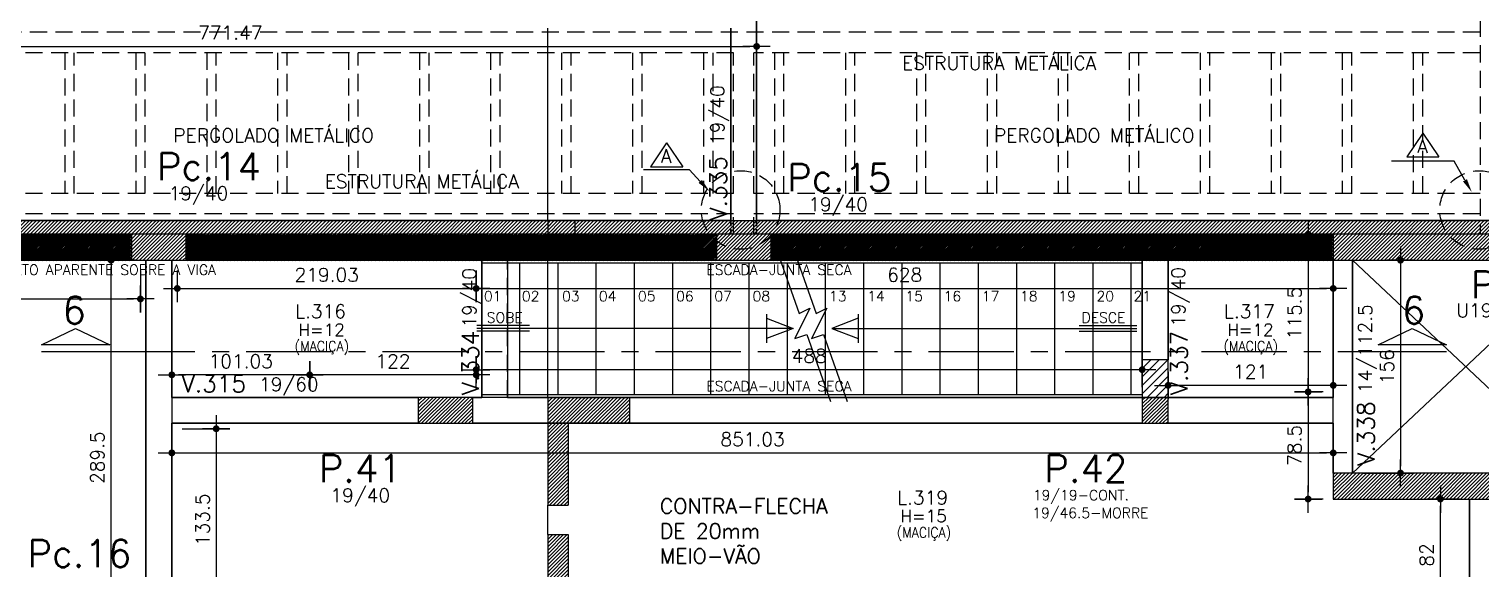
# Model space of a CAD drawing. Header units: inches. Extents: x 0 to 5940, y 0 to 4205.
# Drawn here: x 1864 to 2928, y 1559 to 1955 of the extents above; entities that cross this region are included whole.
import ezdxf

# ---------------------------------------------------------------- set-up
doc = ezdxf.new("R2010")
doc.units = ezdxf.units.IN
doc.header["$LTSCALE"] = 50
doc.header["$MEASUREMENT"] = 0
doc.linetypes.add('CENTER', pattern=[2, 1.25, -0.25, 0.25, -0.25])
doc.linetypes.add('HIDDEN', pattern=[0.375, 0.25, -0.125])
doc.layers.get('0').update_dxf_attribs({"color": 1})
for name, color, linetype in [('CONTRA-FLECHA', 152, 'Continuous'), ('CORTE-FORMA', 1, 'Continuous'), ('COTA', 6, 'Continuous'), ('ESCADA', 8, 'Continuous'), ('ESTRUTURA METALICA', 80, 'HIDDEN'), ('FO-HACHURA_PILAR-CONT', 252, 'Continuous'), ('FO-HACHURA_PILAR-MORRE', 252, 'Continuous'), ('FO-TEXTO-LAJES', 152, 'Continuous'), ('FO-TEXTO-VIGAS', 3, 'Continuous'), ('P-C', 1, 'Continuous'), ('P-M', 7, 'Continuous'), ('PAREDE', 191, 'Continuous'), ('TEXTO', 3, 'Continuous')]:
    doc.layers.add(name, color=color, linetype=linetype)
for name, color, linetype, lineweight in [('FO-Textos dos pilares', 3, 'Continuous', 20), ('FO-Vigas', 2, 'Continuous', 30), ('SEM LAJE', 8, 'Continuous', 30)]:
    doc.layers.add(name, color=color, linetype=linetype, lineweight=lineweight)
doc.styles.add('ROMANS', font='romans.shx')
doc.dimstyles.new('COTA_50', dxfattribs={"dimscale": 5, "dimtxt": 2, "dimasz": 1, "dimexe": 2, "dimexo": 1.5, "dimgap": 1, "dimtad": 1, "dimzin": 12, "dimdsep": 46, "dimtxsty": 'ROMANS', "dimblk1": 'COTA', "dimblk2": 'COTA', "dimsah": 1, "dimcen": -4, "dimdle": 1.5, "dimclrd": 6, "dimclre": 6, "dimclrt": 3, "dimadec": 0, "dimazin": 0, "dimtfac": 1, "dimtofl": 0, "dimtmove": 0, "dimatfit": 3, "dimldrblk": 'COTA', "dimfxl": 1, "dimtolj": 1, "dimtzin": 12, "dimarcsym": 0})
pattern_1 = [(45, (-10708.8234, 9121.8574), (-1.32582521, 1.32582521), [])]

# ---------------------------------------------------------------- blocks, each defined once
blk = doc.blocks.new('COTA')
at = {"layer": 'COTA'}
for p, q in [((2, 0), (-2, 0)), ((0, -2), (0, 2))]:
    blk.add_line(p, q, dxfattribs=at)
at = {"layer": 'COTA', "const_width": 0.5}
blk.add_lwpolyline([(-0.25, 0, 1), (0.25, 0, 1)], format="xyb", close=True, dxfattribs=at)
blk = doc.blocks.new('*D385')
at = {"color": 6, "lineweight": -2, "transparency": 16777216}
for p, q in [((1626, 1947.7), (1626, 1931.9)), ((2397.5, 1947.7), (2397.5, 1931.9)), ((1631, 1941.9), (2392.5, 1941.9))]:
    blk.add_line(p, q, dxfattribs=at)
at = {"layer": 'Defpoints', "color": 0, "transparency": 16777216}
for p in [(1626, 1955.2), (2397.5, 1955.2), (2397.5, 1941.9)]:
    blk.add_point(p, dxfattribs=at)
at = {"color": 6, "lineweight": -2, "transparency": 16777216, "xscale": 5, "yscale": 5, "zscale": 5, "rotation": 180}
blk.add_blockref('COTA', (1626, 1941.9), dxfattribs=at)
at = {"color": 6, "lineweight": -2, "transparency": 16777216, "xscale": 5, "yscale": 5, "zscale": 5}
blk.add_blockref('COTA', (2397.5, 1941.9), dxfattribs=at)
at = {"color": 3, "transparency": 16777216, "insert": (2011.8, 1951.9), "char_height": 10, "attachment_point": 5, "style": 'ROMANS'}
blk.add_mtext('\\A1;771.47', dxfattribs=at)
blk = doc.blocks.new('*D388')
at = {"color": 6, "lineweight": -2, "transparency": 16777216}
for p, q in [((1575, 1777.7), (1575, 1746.8)), ((1946, 1777.7), (1946, 1746.8)), ((1580, 1756.8), (1941, 1756.8))]:
    blk.add_line(p, q, dxfattribs=at)
at = {"layer": 'Defpoints', "color": 0, "transparency": 16777216}
for p in [(1575, 1785.2), (1946, 1785.2), (1946, 1756.8)]:
    blk.add_point(p, dxfattribs=at)
at = {"color": 6, "lineweight": -2, "transparency": 16777216, "xscale": 5, "yscale": 5, "zscale": 5, "rotation": 180}
blk.add_blockref('COTA', (1575, 1756.8), dxfattribs=at)
at = {"color": 6, "lineweight": -2, "transparency": 16777216, "xscale": 5, "yscale": 5, "zscale": 5}
blk.add_blockref('COTA', (1946, 1756.8), dxfattribs=at)
at = {"color": 3, "transparency": 16777216, "insert": (1760.5, 1766.8), "char_height": 10, "attachment_point": 5, "style": 'ROMANS'}
blk.add_mtext('\\A1;371', dxfattribs=at)
blk = doc.blocks.new('*D390')
at = {"color": 6, "lineweight": -2, "transparency": 16777216}
for p, q in [((1973, 1777.7), (1973, 1754.5)), ((2192, 1777.7), (2192, 1754.5)), ((1978, 1764.5), (2187, 1764.5))]:
    blk.add_line(p, q, dxfattribs=at)
at = {"layer": 'Defpoints', "color": 0, "transparency": 16777216}
for p in [(1973, 1785.2), (2192, 1785.2), (2192, 1764.5)]:
    blk.add_point(p, dxfattribs=at)
at = {"color": 6, "lineweight": -2, "transparency": 16777216, "xscale": 5, "yscale": 5, "zscale": 5, "rotation": 180}
blk.add_blockref('COTA', (1973, 1764.5), dxfattribs=at)
at = {"color": 6, "lineweight": -2, "transparency": 16777216, "xscale": 5, "yscale": 5, "zscale": 5}
blk.add_blockref('COTA', (2192, 1764.5), dxfattribs=at)
at = {"color": 3, "transparency": 16777216, "insert": (2082.5, 1774.5), "char_height": 10, "attachment_point": 5, "style": 'ROMANS'}
blk.add_mtext('\\A1;219.03', dxfattribs=at)
blk = doc.blocks.new('*D391')
at = {"color": 6, "lineweight": -2, "transparency": 16777216}
for p, q in [((2192, 1777.7), (2192, 1754.5)), ((2820, 1777.7), (2820, 1754.5)), ((2197, 1764.5), (2815, 1764.5))]:
    blk.add_line(p, q, dxfattribs=at)
at = {"layer": 'Defpoints', "color": 0, "transparency": 16777216}
for p in [(2192, 1785.2), (2820, 1785.2), (2820, 1764.5)]:
    blk.add_point(p, dxfattribs=at)
at = {"color": 6, "lineweight": -2, "transparency": 16777216, "xscale": 5, "yscale": 5, "zscale": 5, "rotation": 180}
blk.add_blockref('COTA', (2192, 1764.5), dxfattribs=at)
at = {"color": 6, "lineweight": -2, "transparency": 16777216, "xscale": 5, "yscale": 5, "zscale": 5}
blk.add_blockref('COTA', (2820, 1764.5), dxfattribs=at)
at = {"color": 3, "transparency": 16777216, "insert": (2506, 1774.5), "char_height": 10, "attachment_point": 5, "style": 'ROMANS'}
blk.add_mtext('\\A1;628', dxfattribs=at)
blk = doc.blocks.new('*D395')
at = {"color": 6, "lineweight": -2, "transparency": 16777216}
for p, q in [((1969, 1658.2), (1969, 1634)), ((2820, 1658.2), (2820, 1634)), ((1974, 1644), (2815, 1644))]:
    blk.add_line(p, q, dxfattribs=at)
at = {"layer": 'Defpoints', "color": 0, "transparency": 16777216}
for p in [(1969, 1665.7), (2820, 1665.7), (2820, 1644)]:
    blk.add_point(p, dxfattribs=at)
at = {"color": 6, "lineweight": -2, "transparency": 16777216, "xscale": 5, "yscale": 5, "zscale": 5, "rotation": 180}
blk.add_blockref('COTA', (1969, 1644), dxfattribs=at)
at = {"color": 6, "lineweight": -2, "transparency": 16777216, "xscale": 5, "yscale": 5, "zscale": 5}
blk.add_blockref('COTA', (2820, 1644), dxfattribs=at)
at = {"color": 3, "transparency": 16777216, "insert": (2394.5, 1654), "char_height": 10, "attachment_point": 5, "style": 'ROMANS'}
blk.add_mtext('\\A1;851.03', dxfattribs=at)
blk = doc.blocks.new('*D396')
at = {"color": 6, "lineweight": -2, "transparency": 16777216}
for p, q in [((2699, 1692.2), (2699, 1703.5)), ((2820, 1692.2), (2820, 1703.5)), ((2815, 1693.5), (2704, 1693.5))]:
    blk.add_line(p, q, dxfattribs=at)
at = {"layer": 'Defpoints', "color": 0, "transparency": 16777216}
for p in [(2699, 1693.5), (2699, 1684.7), (2820, 1684.7)]:
    blk.add_point(p, dxfattribs=at)
at = {"color": 6, "lineweight": -2, "transparency": 16777216, "xscale": 5, "yscale": 5, "zscale": 5, "rotation": 180}
blk.add_blockref('COTA', (2699, 1693.5), dxfattribs=at)
at = {"color": 6, "lineweight": -2, "transparency": 16777216, "xscale": 5, "yscale": 5, "zscale": 5}
blk.add_blockref('COTA', (2820, 1693.5), dxfattribs=at)
at = {"color": 3, "transparency": 16777216, "insert": (2759.5, 1703.5), "char_height": 10, "attachment_point": 5, "style": 'ROMANS'}
blk.add_mtext('\\A1;121', dxfattribs=at)
blk = doc.blocks.new('*D397')
at = {"color": 6, "lineweight": -2, "transparency": 16777216}
for p, q in [((2192, 1692.2), (2192, 1715)), ((2680, 1692.2), (2680, 1715)), ((2675, 1705), (2197, 1705))]:
    blk.add_line(p, q, dxfattribs=at)
at = {"layer": 'Defpoints', "color": 0, "transparency": 16777216}
for p in [(2192, 1705), (2192, 1684.7), (2680, 1684.7)]:
    blk.add_point(p, dxfattribs=at)
at = {"color": 6, "lineweight": -2, "transparency": 16777216, "xscale": 5, "yscale": 5, "zscale": 5, "rotation": 180}
blk.add_blockref('COTA', (2192, 1705), dxfattribs=at)
at = {"color": 6, "lineweight": -2, "transparency": 16777216, "xscale": 5, "yscale": 5, "zscale": 5}
blk.add_blockref('COTA', (2680, 1705), dxfattribs=at)
at = {"color": 3, "transparency": 16777216, "insert": (2436, 1715), "char_height": 10, "attachment_point": 5, "style": 'ROMANS'}
blk.add_mtext('\\A1;488', dxfattribs=at)
blk = doc.blocks.new('*D398')
at = {"color": 6, "lineweight": -2, "transparency": 16777216}
for p, q in [((2070, 1702.5), (2070, 1711.2)), ((2192, 1702.5), (2192, 1711.2)), ((2187, 1701.2), (2075, 1701.2))]:
    blk.add_line(p, q, dxfattribs=at)
at = {"layer": 'Defpoints', "color": 0, "transparency": 16777216}
for p in [(2070, 1701.2), (2070, 1695), (2192, 1695)]:
    blk.add_point(p, dxfattribs=at)
at = {"color": 6, "lineweight": -2, "transparency": 16777216, "xscale": 5, "yscale": 5, "zscale": 5, "rotation": 180}
blk.add_blockref('COTA', (2070, 1701.2), dxfattribs=at)
at = {"color": 6, "lineweight": -2, "transparency": 16777216, "xscale": 5, "yscale": 5, "zscale": 5}
blk.add_blockref('COTA', (2192, 1701.2), dxfattribs=at)
at = {"color": 3, "transparency": 16777216, "insert": (2131, 1711.2), "char_height": 10, "attachment_point": 5, "style": 'ROMANS'}
blk.add_mtext('\\A1;122', dxfattribs=at)
blk = doc.blocks.new('*D399')
at = {"color": 6, "lineweight": -2, "transparency": 16777216}
for p, q in [((1969, 1692.2), (1969, 1711.2)), ((2070, 1702.5), (2070, 1711.2)), ((2065, 1701.2), (1974, 1701.2))]:
    blk.add_line(p, q, dxfattribs=at)
at = {"layer": 'Defpoints', "color": 0, "transparency": 16777216}
for p in [(1969, 1701.2), (2070, 1695), (1969, 1684.7)]:
    blk.add_point(p, dxfattribs=at)
at = {"color": 6, "lineweight": -2, "transparency": 16777216, "xscale": 5, "yscale": 5, "zscale": 5, "rotation": 180}
blk.add_blockref('COTA', (1969, 1701.2), dxfattribs=at)
at = {"color": 6, "lineweight": -2, "transparency": 16777216, "xscale": 5, "yscale": 5, "zscale": 5}
blk.add_blockref('COTA', (2070, 1701.2), dxfattribs=at)
at = {"color": 3, "transparency": 16777216, "insert": (2019.5, 1711.2), "char_height": 10, "attachment_point": 5, "style": 'ROMANS'}
blk.add_mtext('\\A1;101.03', dxfattribs=at)
blk = doc.blocks.new('*D439')
at = {"color": 6, "lineweight": -2, "transparency": 16777216}
for p, q in [((1942.5, 1785.2), (1914.5, 1785.2)), ((1924.5, 1500.7), (1924.5, 1780.2)), ((1942.5, 1495.7), (1914.5, 1495.7))]:
    blk.add_line(p, q, dxfattribs=at)
at = {"layer": 'Defpoints', "color": 0, "transparency": 16777216}
for p in [(1924.5, 1785.2), (1950, 1785.2), (1950, 1495.7)]:
    blk.add_point(p, dxfattribs=at)
at = {"color": 6, "lineweight": -2, "transparency": 16777216, "xscale": 5, "yscale": 5, "zscale": 5}
for p, rotation in [((1924.5, 1785.2), 90), ((1924.5, 1495.7), 270)]:
    blk.add_blockref('COTA', p, dxfattribs=dict(at, rotation=rotation))
at = {"color": 3, "transparency": 16777216, "insert": (1914.5, 1640.5), "char_height": 10, "attachment_point": 5, "rotation": 90, "style": 'ROMANS'}
blk.add_mtext('\\A1;289.5', dxfattribs=at)
blk = doc.blocks.new('*D442')
at = {"color": 6, "lineweight": -2, "transparency": 16777216}
for p, q in [((1976.5, 1661.7), (2011.5, 1661.7)), ((2001.5, 1656.7), (2001.5, 1533.2)), ((1976.5, 1528.2), (2011.5, 1528.2))]:
    blk.add_line(p, q, dxfattribs=at)
at = {"layer": 'Defpoints', "color": 0, "transparency": 16777216}
for p in [(1969, 1661.7), (1969, 1528.2), (2001.5, 1528.2)]:
    blk.add_point(p, dxfattribs=at)
at = {"color": 6, "lineweight": -2, "transparency": 16777216, "xscale": 5, "yscale": 5, "zscale": 5}
for p, rotation in [((2001.5, 1661.7), 90), ((2001.5, 1528.2), 270)]:
    blk.add_blockref('COTA', p, dxfattribs=dict(at, rotation=rotation))
at = {"color": 3, "transparency": 16777216, "insert": (1991.5, 1595), "char_height": 10, "attachment_point": 5, "rotation": 90, "style": 'ROMANS'}
blk.add_mtext('\\A1;133.5', dxfattribs=at)
blk = doc.blocks.new('*D450')
at = {"color": 6, "lineweight": -2, "transparency": 16777216}
for p, q in [((2812.5, 1804.2), (2791.6, 1804.2)), ((2801.6, 1799.2), (2801.6, 1693.7)), ((2812.5, 1688.7), (2791.6, 1688.7))]:
    blk.add_line(p, q, dxfattribs=at)
at = {"layer": 'Defpoints', "color": 0, "transparency": 16777216}
for p in [(2820, 1804.2), (2801.6, 1688.7), (2820, 1688.7)]:
    blk.add_point(p, dxfattribs=at)
at = {"color": 6, "lineweight": -2, "transparency": 16777216, "xscale": 5, "yscale": 5, "zscale": 5}
for p, rotation in [((2801.6, 1804.2), 90), ((2801.6, 1688.7), 270)]:
    blk.add_blockref('COTA', p, dxfattribs=dict(at, rotation=rotation))
at = {"color": 3, "transparency": 16777216, "insert": (2791.6, 1746.5), "char_height": 10, "attachment_point": 5, "rotation": 90, "style": 'ROMANS'}
blk.add_mtext('\\A1;115.5', dxfattribs=at)
blk = doc.blocks.new('*D451')
at = {"color": 6, "lineweight": -2, "transparency": 16777216}
for p, q in [((2812.5, 1688.7), (2791.6, 1688.7)), ((2801.6, 1683.7), (2801.6, 1615.2)), ((2812.5, 1610.2), (2791.6, 1610.2))]:
    blk.add_line(p, q, dxfattribs=at)
at = {"layer": 'Defpoints', "color": 0, "transparency": 16777216}
for p in [(2820, 1688.7), (2801.6, 1610.2), (2820, 1610.2)]:
    blk.add_point(p, dxfattribs=at)
at = {"color": 6, "lineweight": -2, "transparency": 16777216, "xscale": 5, "yscale": 5, "zscale": 5}
for p, rotation in [((2801.6, 1688.7), 90), ((2801.6, 1610.2), 270)]:
    blk.add_blockref('COTA', p, dxfattribs=dict(at, rotation=rotation))
at = {"color": 3, "transparency": 16777216, "insert": (2791.6, 1649.5), "char_height": 10, "attachment_point": 5, "rotation": 90, "style": 'ROMANS'}
blk.add_mtext('\\A1;78.5', dxfattribs=at)
blk = doc.blocks.new('*D452')
at = {"color": 6, "lineweight": -2, "transparency": 16777216}
for p, q in [((2841.5, 1785.2), (2879.3, 1785.2)), ((2869.3, 1780.2), (2869.3, 1634.2)), ((2841.5, 1629.2), (2879.3, 1629.2))]:
    blk.add_line(p, q, dxfattribs=at)
at = {"layer": 'Defpoints', "color": 0, "transparency": 16777216}
for p in [(2834, 1785.2), (2834, 1629.2), (2869.3, 1629.2)]:
    blk.add_point(p, dxfattribs=at)
at = {"color": 6, "lineweight": -2, "transparency": 16777216, "xscale": 5, "yscale": 5, "zscale": 5}
for p, rotation in [((2869.3, 1785.2), 90), ((2869.3, 1629.2), 270)]:
    blk.add_blockref('COTA', p, dxfattribs=dict(at, rotation=rotation))
at = {"color": 3, "transparency": 16777216, "insert": (2859.3, 1707.2), "char_height": 10, "attachment_point": 5, "rotation": 90, "style": 'ROMANS'}
blk.add_mtext('\\A1;156', dxfattribs=at)
blk = doc.blocks.new('*D453')
at = {"color": 6, "lineweight": -2, "transparency": 16777216}
for p, q in [((2912.4, 1610.2), (2888.5, 1610.2)), ((2898.5, 1533.2), (2898.5, 1605.2)), ((2912.4, 1528.2), (2888.5, 1528.2))]:
    blk.add_line(p, q, dxfattribs=at)
at = {"layer": 'Defpoints', "color": 0, "transparency": 16777216}
for p in [(2898.5, 1610.2), (2919.9, 1610.2), (2919.9, 1528.2)]:
    blk.add_point(p, dxfattribs=at)
at = {"color": 6, "lineweight": -2, "transparency": 16777216, "xscale": 5, "yscale": 5, "zscale": 5}
for p, rotation in [((2898.5, 1610.2), 90), ((2898.5, 1528.2), 270)]:
    blk.add_blockref('COTA', p, dxfattribs=dict(at, rotation=rotation))
at = {"color": 3, "transparency": 16777216, "insert": (2888.5, 1569.2), "char_height": 10, "attachment_point": 5, "rotation": 90, "style": 'ROMANS'}
blk.add_mtext('\\A1;82', dxfattribs=at)

msp = doc.modelspace()

# ---------------------------------------------------------------- hatches: boundary and pattern name
at = {"layer": 'CORTE-FORMA'}
h = msp.add_hatch(dxfattribs=at)
h.set_pattern_fill('ANSI31', color=70, scale=15)
h.paths.add_polyline_path([(2244.4, 1814.207), (2264.4, 1814.207), (2264.4, 1804.207), (2304.4, 1804.207), (2304.4, 1785.207), (2244.4, 1785.207)])
h = msp.add_hatch(dxfattribs=at)
h.set_pattern_fill('ANSI31', color=70, scale=15)
h.set_pattern_definition(pattern_1)
h.paths.add_polyline_path([(2304.4, 1684.707), (2244.4, 1684.707), (2244.4, 1605.707), (2259.4, 1605.707), (2259.4, 1665.707), (2304.4, 1665.707)])
h = msp.add_hatch(dxfattribs=at)
h.set_pattern_fill('ANSI31', color=70, scale=15)
h.set_pattern_definition(pattern_1)
h.paths.add_polyline_path([(2304.4, 1505.207), (2259.4, 1505.207), (2259.4, 1445.207), (2244.4, 1445.207), (2244.4, 1584.207), (2259.4, 1584.207), (2259.4, 1524.207), (2304.4, 1524.207)])
at = {"layer": 'FO-HACHURA_PILAR-CONT'}
h = msp.add_hatch(dxfattribs=at)
h.set_pattern_fill('ANSI31', color=256, scale=15)
h.set_pattern_definition(pattern_1)
h.paths.add_polyline_path([(1979.474, 1785.207), (1979.474, 1794.707), (1979.474, 1804.207), (1959.474, 1804.207), (1939.474, 1804.207), (1939.474, 1794.707), (1939.474, 1785.207), (1959.474, 1785.207)])
h = msp.add_hatch(dxfattribs=at)
h.set_pattern_fill('ANSI31', color=256, scale=15)
h.set_pattern_definition(pattern_1)
h.paths.add_polyline_path([(2368.024, 1804.207), (2368.024, 1794.707), (2368.024, 1785.207), (2388.024, 1785.207), (2408.024, 1785.207), (2408.024, 1794.707), (2408.024, 1804.207), (2388.024, 1804.207)])
h = msp.add_hatch(dxfattribs=at)
h.set_pattern_fill('ANSI31', color=256, scale=15)
h.set_pattern_definition(pattern_1)
h.paths.add_polyline_path([(2820.024, 1804.207), (2820.024, 1785.207), (3000.024, 1785.207), (3000.024, 1629.207), (2820.024, 1629.207), (2820.024, 1610.207), (3019.024, 1610.207), (3019.024, 1804.207)])
h = msp.add_hatch(dxfattribs=at)
h.set_pattern_fill('ANSI31', color=256, scale=15)
h.set_pattern_definition(pattern_1)
h.paths.add_polyline_path([(2149.524, 1684.707), (2149.524, 1675.207), (2149.524, 1665.707), (2169.524, 1665.707), (2189.524, 1665.707), (2189.524, 1675.207), (2189.524, 1684.707), (2169.524, 1684.707)])
h = msp.add_hatch(dxfattribs=at)
h.set_pattern_fill('ANSI31', color=256, scale=15)
h.set_pattern_definition([(45, (-3027.7386, 9002.3574), (-1.3258252, 1.3258252), [])])
h.paths.add_polyline_path([(2699.024, 1665.707), (2699.024, 1684.707), (2680.024, 1684.707), (2680.024, 1665.707)])
at = {"layer": 'FO-HACHURA_PILAR-MORRE'}
h = msp.add_hatch(dxfattribs=at)
h.set_pattern_fill('ANSI31', color=256, scale=35)
h.set_pattern_definition([(45, (-10928.0438, 9121.8574), (-3.0935922, 3.0935922), [])])
h.paths.add_polyline_path([(2699.024, 1712.207), (2689.524, 1712.207), (2680.024, 1712.207), (2680.024, 1688.957), (2680.024, 1684.707), (2699.024, 1684.707), (2699.024, 1688.957)])
at = {"layer": 'PAREDE'}
h = msp.add_hatch(dxfattribs=at)
h.set_pattern_fill('ANSI31', color=256, scale=15)
h.paths.add_polyline_path([(2378.491, 1814.207), (1566.024, 1814.207), (1566.024, 1804.207), (1586.024, 1804.207), (1609.991, 1804.207), (1633.991, 1804.207), (1939.474, 1804.207), (1959.474, 1804.207), (1979.474, 1804.207), (2368.024, 1804.207), (2380.524, 1804.207), (2380.524, 1814.207)])
h.paths.add_polyline_path([(2927.525, 1814.207), (2397.491, 1814.207), (2395.524, 1814.207), (2395.524, 1804.207), (2408.024, 1804.207), (2820.024, 1804.207), (2927.525, 1804.207)])
h.paths.add_polyline_path([(3077.455, 1814.207), (2927.525, 1814.207), (2927.525, 1804.207), (3019.024, 1804.207), (3077.455, 1804.207)])
h.paths.add_polyline_path([(2395.524, 1814.207), (2380.524, 1814.207), (2380.524, 1804.207), (2388.024, 1804.207), (2395.524, 1804.207)])
at = {"layer": 'PAREDE', "linetype": 'Continuous', "lineweight": 50}
h = msp.add_hatch(dxfattribs=at)
h.set_pattern_fill('ANSI31', color=256, scale=15)
h.set_pattern_definition(pattern_1)
h.paths.add_polyline_path([(1633.991, 1804.207), (1633.991, 1794.707), (1633.991, 1785.207), (1939.474, 1785.207), (1939.474, 1794.707), (1939.474, 1804.207)])
h = msp.add_hatch(dxfattribs=at)
h.set_pattern_fill('ANSI31', color=256, scale=15)
h.set_pattern_definition(pattern_1)
h.paths.add_polyline_path([(1979.474, 1804.207), (1979.474, 1785.207), (2368.024, 1785.207), (2368.024, 1804.207)])
h = msp.add_hatch(dxfattribs=at)
h.set_pattern_fill('ANSI31', color=256, scale=15)
h.set_pattern_definition(pattern_1)
h.paths.add_polyline_path([(2408.024, 1804.207), (2408.024, 1785.207), (2820.024, 1785.207), (2820.024, 1804.207)])

# ---------------------------------------------------------------- linework, layer by layer
for points in [[(1633.991, 1785.207), (3898.491, 1785.207), (3898.491, 1804.207), (1633.991, 1804.207)], [(1949.991, 1785.207), (1968.991, 1785.207), (1968.991, 1214.67), (1949.991, 1214.67)], [(2215.024, 1684.707), (2196.024, 1684.707), (2196.024, 1785.207), (2215.024, 1785.207)], [(2699.024, 1712.207), (2680.024, 1712.207), (2680.024, 1785.207), (2699.024, 1785.207)], [(2834.024, 1629.207), (2820.024, 1629.207), (2820.024, 1785.207), (2834.024, 1785.207)], [(1968.991, 1665.707), (2820.024, 1665.707), (2820.024, 1684.707), (1968.991, 1684.707)], [(2919.924, 1610.207), (2938.924, 1610.207), (2938.924, 1193.67), (2919.924, 1193.67)]]:
    msp.add_lwpolyline(points, close=True)
at = {"layer": 'CORTE-FORMA', "color": 8}
for p, q in [((2244.4, 1814.207), (2244.4, 1955.172)), ((2244.4, 1684.707), (2244.4, 1785.207)), ((2244.4, 1584.207), (2244.4, 1605.707))]:
    msp.add_line(p, q, dxfattribs=at)
at = {"layer": 'CORTE-FORMA'}
for p, q in [((2244.4, 1814.207), (2244.4, 1785.207)), ((2244.4, 1814.207), (2264.4, 1814.207)), ((2264.4, 1814.207), (2264.4, 1804.207)), ((2304.4, 1804.207), (2264.4, 1804.207)), ((2304.4, 1804.207), (2304.4, 1785.207)), ((2244.4, 1785.207), (2304.4, 1785.207)), ((2244.4, 1684.707), (2244.4, 1605.707)), ((2304.4, 1684.707), (2244.4, 1684.707)), ((2304.4, 1684.707), (2304.4, 1665.707)), ((2259.4, 1665.707), (2259.4, 1605.707)), ((2304.4, 1665.707), (2259.4, 1665.707)), ((2244.4, 1584.207), (2244.4, 1445.207)), ((2259.4, 1584.207), (2259.4, 1524.207))]:
    msp.add_line(p, q, dxfattribs=at)
at = {"layer": 'CORTE-FORMA', "color": 70}
for p, q in [((2244.4, 1605.707), (2259.4, 1605.707)), ((2244.4, 1584.207), (2259.4, 1584.207))]:
    msp.add_line(p, q, dxfattribs=at)
at = {"layer": 'ESCADA'}
for p, q in [((2414.048, 1787.606), (2428.754, 1746.064)), ((2426.4, 1787.606), (2441.106, 1746.064)), ((2196.024, 1783.207), (2680.024, 1783.207)), ((2224.024, 1686.707), (2224.024, 1783.207)), ((2252.024, 1686.707), (2252.024, 1783.207)), ((2280.024, 1686.707), (2280.024, 1783.207)), ((2308.024, 1686.707), (2308.024, 1783.207)), ((2336.024, 1686.707), (2336.024, 1783.207)), ((2364.024, 1686.707), (2364.024, 1783.207)), ((2392.024, 1686.707), (2392.024, 1783.207)), ((2420.024, 1686.707), (2420.024, 1783.207)), ((2448.024, 1686.707), (2448.024, 1783.207)), ((2476.024, 1686.707), (2476.024, 1783.207)), ((2504.024, 1686.707), (2504.024, 1783.207)), ((2532.024, 1686.707), (2532.024, 1783.207)), ((2560.024, 1686.707), (2560.024, 1783.207)), ((2588.024, 1686.707), (2588.024, 1783.207)), ((2616.024, 1686.707), (2616.024, 1783.207)), ((2644.024, 1686.707), (2644.024, 1783.207)), ((2672.024, 1686.707), (2672.024, 1783.207)), ((2436.519, 1750.007), (2425.424, 1727.944)), ((2428.754, 1746.064), (2436.519, 1750.007)), ((2448.871, 1750.007), (2437.776, 1727.944)), ((2441.106, 1746.064), (2448.871, 1750.007)), ((2425.424, 1727.944), (2434.163, 1730.786)), ((2434.163, 1730.786), (2451.594, 1681.552)), ((2437.776, 1727.944), (2446.515, 1730.786)), ((2446.515, 1730.786), (2463.945, 1681.552)), ((2196.024, 1686.707), (2680.024, 1686.707))]:
    msp.add_line(p, q, dxfattribs=at)
at = {"layer": 'ESTRUTURA METALICA', "linetype": 'HIDDEN'}
for p, q in [((2927.525, 3030.207), (2927.525, 1804.207)), ((2927.525, 1952.207), (937.874, 1952.207)), ((2380.524, 1937.207), (1603.271, 1937.207)), ((1890.524, 1937.207), (1890.524, 1834.207)), ((1897.524, 1834.207), (1897.524, 1937.207)), ((1942.524, 1937.207), (1942.524, 1834.207)), ((1949.524, 1834.207), (1949.524, 1937.207)), ((1994.524, 1937.207), (1994.524, 1834.207)), ((2001.524, 1834.207), (2001.524, 1937.207)), ((2046.524, 1937.207), (2046.524, 1834.207)), ((2053.524, 1834.207), (2053.524, 1937.207)), ((2098.524, 1937.207), (2098.524, 1834.207)), ((2105.524, 1834.207), (2105.524, 1937.207)), ((2150.524, 1937.207), (2150.524, 1834.207)), ((2157.524, 1834.207), (2157.524, 1937.207)), ((2202.524, 1937.207), (2202.524, 1834.207)), ((2209.524, 1834.207), (2209.524, 1937.207)), ((2254.524, 1937.207), (2254.524, 1834.207)), ((2261.524, 1834.207), (2261.524, 1937.207)), ((2306.524, 1937.207), (2306.524, 1834.207)), ((2313.524, 1834.207), (2313.524, 1937.207)), ((2358.524, 1937.207), (2358.524, 1834.207)), ((2365.524, 1834.207), (2365.524, 1937.207)), ((2380.524, 1834.207), (2380.524, 1937.207)), ((2927.525, 1937.207), (2395.524, 1937.207)), ((2395.524, 1834.207), (2395.524, 1937.207)), ((2410.524, 1937.207), (2410.524, 1834.207)), ((2417.524, 1834.207), (2417.524, 1937.207)), ((2462.524, 1937.207), (2462.524, 1834.207)), ((2469.524, 1834.207), (2469.524, 1937.207)), ((2514.524, 1937.207), (2514.524, 1834.207)), ((2521.524, 1834.207), (2521.524, 1937.207)), ((2566.524, 1937.207), (2566.524, 1834.207)), ((2573.524, 1834.207), (2573.524, 1937.207)), ((2618.524, 1937.207), (2618.524, 1834.207)), ((2625.524, 1834.207), (2625.524, 1937.207)), ((2670.524, 1937.207), (2670.524, 1834.207)), ((2677.524, 1834.207), (2677.524, 1937.207)), ((2722.524, 1937.207), (2722.524, 1834.207)), ((2729.524, 1834.207), (2729.524, 1937.207)), ((2774.524, 1937.207), (2774.524, 1834.207)), ((2781.524, 1834.207), (2781.524, 1937.207)), ((2826.524, 1937.207), (2826.524, 1834.207)), ((2833.524, 1834.207), (2833.524, 1937.207)), ((2878.524, 1937.207), (2878.524, 1834.207)), ((2885.524, 1834.207), (2885.524, 1937.207)), ((2380.524, 1834.207), (1603.271, 1834.207)), ((2927.525, 1834.207), (2395.524, 1834.207)), ((2380.524, 1819.207), (1583.024, 1819.207)), ((2380.524, 1804.207), (2380.524, 1819.207)), ((2927.525, 1819.207), (2395.524, 1819.207)), ((2395.524, 1804.207), (2395.524, 1819.207))]:
    msp.add_line(p, q, dxfattribs=at)
at = {"layer": 'FO-Vigas'}
for p, q in [((2397.491, 2054.207), (2397.491, 1814.207)), ((2378.491, 1955.172), (2378.491, 1814.207)), ((1566.024, 1814.207), (2378.491, 1814.207)), ((2378.491, 1814.207), (2378.491, 1810.214)), ((2397.491, 1814.207), (3075.455, 1814.207)), ((2378.491, 1807.884), (2378.491, 1804.207)), ((1633.991, 1785.207), (1939.474, 1785.207)), ((1949.991, 1524.207), (1949.991, 1785.207)), ((1968.991, 1684.707), (1968.991, 1785.207)), ((1979.474, 1785.207), (2196.024, 1785.207)), ((2196.024, 1684.707), (2196.024, 1785.207)), ((2215.024, 1785.207), (2368.024, 1785.207)), ((2408.024, 1785.207), (2680.024, 1785.207)), ((2680.024, 1712.207), (2680.024, 1785.207)), ((2699.024, 1785.207), (2820.024, 1785.207)), ((2699.024, 1712.207), (2699.024, 1785.207)), ((2820.024, 1684.707), (2820.024, 1785.207)), ((2834.024, 1629.207), (2834.024, 1785.207)), ((1968.991, 1684.707), (2149.524, 1684.707)), ((2189.524, 1684.707), (2196.024, 1684.707)), ((2215.024, 1684.707), (2680.024, 1684.707)), ((2699.024, 1684.707), (2820.024, 1684.707)), ((1968.991, 1665.707), (2149.524, 1665.707)), ((1968.991, 1524.207), (1968.991, 1665.707)), ((2189.524, 1665.707), (2680.024, 1665.707)), ((2699.024, 1665.707), (2820.024, 1665.707)), ((2820.024, 1629.207), (2820.024, 1665.707)), ((2919.924, 1524.207), (2919.924, 1610.207))]:
    msp.add_line(p, q, dxfattribs=at)
at = {"layer": 'FO-Vigas', "linetype": 'HIDDEN'}
for p, q in [((2397.491, 1814.207), (2397.491, 1810.214)), ((1633.991, 1804.207), (1939.474, 1804.207)), ((1979.474, 1804.207), (2368.024, 1804.207)), ((2397.491, 1807.884), (2397.491, 1804.207)), ((2408.024, 1804.207), (2820.024, 1804.207)), ((2215.024, 1684.707), (2215.024, 1785.207))]:
    msp.add_line(p, q, dxfattribs=at)
at = {"layer": 'P-C'}
for p, q in [((2820.024, 1804.207), (2820.024, 1785.207)), ((3019.024, 1804.207), (2820.024, 1804.207)), ((2820.024, 1804.207), (2820.024, 1804.207)), ((2820.024, 1785.207), (3000.024, 1785.207)), ((2680.024, 1684.707), (2680.024, 1665.707)), ((2680.024, 1684.707), (2699.024, 1684.707)), ((2699.024, 1665.707), (2699.024, 1684.707)), ((2680.024, 1665.707), (2699.024, 1665.707)), ((3000.024, 1629.207), (2820.024, 1629.207)), ((2820.024, 1629.207), (2820.024, 1610.207)), ((2820.024, 1610.207), (3019.024, 1610.207))]:
    msp.add_line(p, q, dxfattribs=at)
for points in [[(1979.474, 1785.207), (1979.474, 1794.707), (1979.474, 1804.207), (1959.474, 1804.207), (1939.474, 1804.207), (1939.474, 1794.707), (1939.474, 1785.207), (1959.474, 1785.207), (1979.474, 1785.207)], [(2368.024, 1804.207), (2368.024, 1794.707), (2368.024, 1785.207), (2388.024, 1785.207), (2408.024, 1785.207), (2408.024, 1794.707), (2408.024, 1804.207), (2388.024, 1804.207), (2368.024, 1804.207)], [(2149.524, 1684.707), (2149.524, 1675.207), (2149.524, 1665.707), (2169.524, 1665.707), (2189.524, 1665.707), (2189.524, 1675.207), (2189.524, 1684.707), (2169.524, 1684.707), (2149.524, 1684.707)]]:
    msp.add_lwpolyline(points, close=True, dxfattribs=at)
at = {"layer": 'P-M'}
msp.add_lwpolyline([(2680.024, 1665.707), (2689.524, 1665.707), (2699.024, 1665.707), (2699.024, 1688.957), (2699.024, 1712.207), (2689.524, 1712.207), (2680.024, 1712.207), (2680.024, 1688.957), (2680.024, 1665.707)], close=True, dxfattribs=at)
at = {"layer": 'PAREDE'}
for p, q in [((2378.491, 1814.207), (2397.491, 1814.207)), ((1643.297, 1804.207), (1939.474, 1804.207)), ((1939.474, 1804.207), (1939.474, 1785.207)), ((1979.474, 1804.207), (1979.474, 1785.207)), ((2368.024, 1804.207), (1979.474, 1804.207)), ((2368.024, 1785.207), (2368.024, 1804.207)), ((2408.024, 1785.207), (2408.024, 1804.207)), ((2408.024, 1804.207), (2820.024, 1804.207)), ((2820.024, 1804.207), (2820.024, 1785.207)), ((1939.474, 1785.207), (1643.297, 1785.207)), ((1979.474, 1785.207), (2368.024, 1785.207)), ((2820.024, 1785.207), (2408.024, 1785.207))]:
    msp.add_line(p, q, dxfattribs=at)
at = {"layer": 'SEM LAJE'}
for p, q in [((3000.024, 1785.207), (2834.024, 1629.207)), ((3000.024, 1629.207), (2834.024, 1785.207))]:
    msp.add_line(p, q, dxfattribs=at)
at = {"layer": 'TEXTO', "color": 210, "linetype": 'Continuous'}
for p, q in [((2885.592, 1878.423), (2873.794, 1860.868)), ((2885.592, 1878.423), (2897.389, 1860.868)), ((2331.534, 1871.247), (2319.736, 1853.692)), ((2331.534, 1871.247), (2343.331, 1853.692)), ((2319.736, 1853.692), (2343.331, 1853.692)), ((2873.794, 1860.868), (2897.389, 1860.868))]:
    msp.add_line(p, q, dxfattribs=at)
at = {"layer": 'TEXTO', "color": 8}
for p, q in [((2348.347, 1851.378), (2314.638, 1851.378)), ((2356.179, 1842.998), (2348.347, 1851.378)), ((2908.486, 1857.693), (2862.658, 1857.693)), ((2916.496, 1843.8), (2908.486, 1857.693)), ((2404.686, 1745.769), (2404.686, 1724.769)), ((2471.985, 1745.769), (2471.985, 1724.769)), ((2231.144, 1737.269), (2192.532, 1737.269)), ((2424.199, 1735.269), (2192.532, 1735.269)), ((2404.686, 1742.769), (2424.199, 1735.269)), ((2424.199, 1735.269), (2404.686, 1727.769)), ((2471.985, 1742.769), (2452.471, 1735.269)), ((2452.471, 1735.269), (2676.134, 1735.269)), ((2452.471, 1735.269), (2471.985, 1727.769)), ((2633.937, 1737.269), (2676.134, 1737.269)), ((2231.144, 1733.269), (2192.532, 1733.269)), ((2633.937, 1733.269), (2676.134, 1733.269))]:
    msp.add_line(p, q, dxfattribs=at)
at = {"layer": 'TEXTO', "color": 3}
for p, q in [((1873.468, 1718.225), (1923.468, 1718.225)), ((2852.935, 1718.225), (2902.935, 1718.225))]:
    msp.add_line(p, q, dxfattribs=at)
at = {"layer": 'TEXTO', "color": 8, "linetype": 'CENTER'}
msp.add_line((1923.468, 1718.225), (2878.894, 1718.225), dxfattribs=at)
at = {"layer": 'TEXTO', "color": 3}
for points in [[(1923.468, 1723.225), (1873.468, 1723.225), (1898.468, 1735.225), (1923.468, 1723.225)], [(2902.935, 1723.225), (2852.935, 1723.225), (2877.935, 1735.225), (2902.935, 1723.225)]]:
    msp.add_lwpolyline(points, dxfattribs=at)
at = {"layer": 'TEXTO', "color": 210, "linetype": 'HIDDEN'}
for centre in [(2385.805, 1822.032), (2926.834, 1822.032)]:
    msp.add_circle(centre, 28.791, dxfattribs=at)
at = {"layer": 'TEXTO', "color": 8}
for points in [[(2354.962, 1841.86), (2357.397, 1844.136), (2363.008, 1835.692)], [(2915.052, 1842.967), (2917.94, 1844.632), (2921.491, 1835.137)]]:
    msp.add_solid(points, dxfattribs=at)

# ---------------------------------------------------------------- texts
at = {"layer": 'CONTRA-FLECHA', "insert": (2326.567, 1586.683), "char_height": 11, "attachment_point": 4, "style": 'ROMANS'}
msp.add_mtext('{\\Fromans.shx;CONTRA-FLECHA\\PDE 20mm\\PMEIO-VÃO}', dxfattribs=at)
at = {"layer": 'FO-TEXTO-LAJES', "style": 'ROMANS'}
for s, p in [('L.316', (2059.304, 1742.755)), ('L.317', (2739.89, 1742.755)), ('L.319', (2500.469, 1606.29))]:
    msp.add_text(s, height=10, dxfattribs=at).set_placement(p)
at = {"layer": 'FO-TEXTO-LAJES', "color": 3, "style": 'ROMANS'}
for s, p in [('H=12', (2061.731, 1729.674)), ('H=12', (2742.317, 1729.674)), ('H=15', (2502.896, 1593.209))]:
    msp.add_text(s, height=9, dxfattribs=at).set_placement(p)
at = {"layer": 'FO-TEXTO-LAJES', "color": 4, "style": 'ROMANS', "width": 0.9}
for p in [(2058.985, 1718.456), (2739.572, 1718.456), (2500.15, 1581.991)]:
    msp.add_text('(MACIÇA)', height=7.5, dxfattribs=at).set_placement(p)
at = {"layer": 'FO-TEXTO-VIGAS', "style": 'ROMANS'}
for s, p in [('19/40', (2373.786, 1869.694)), ('19/40', (2192.038, 1735.802)), ('19/40', (2711.443, 1736.483)), ('14/112.5', (2848.375, 1687.791))]:
    msp.add_text(s, height=10, rotation=90, dxfattribs=at).set_placement(p)
at = {"layer": 'FO-TEXTO-VIGAS', "color": 1, "style": 'ROMANS'}
for s, p in [('V.335', (2375.618, 1814.308)), ('V.334', (2193.87, 1686.344)), ('V.337', (2713.275, 1686.332)), ('V.338', (2850.208, 1634.554))]:
    msp.add_text(s, height=12.5, rotation=90, dxfattribs=at).set_placement(p)
at = {"layer": 'FO-TEXTO-VIGAS', "style": 'ROMANS'}
for s, height, p in [('PAREDE EM CONCRETO APARENTE SOBRE A VIGA', 7.5, (1756.368, 1774.454)), ('19/60', 10, (2032.855, 1689.293))]:
    msp.add_text(s, height=height, dxfattribs=at).set_placement(p)
at = {"layer": 'FO-TEXTO-VIGAS', "color": 1, "style": 'ROMANS'}
msp.add_text('V.315', height=12.5, dxfattribs=at).set_placement((1976.247, 1688.473))
at = {"layer": 'FO-Textos dos pilares', "color": 1, "style": 'ROMANS'}
for s, p in [('Pc.14', (1958.017, 1843.839)), ('Pc.15', (2419.794, 1835.792)), ('P.37', (2920.689, 1757.289)), ('P.41', (2076.637, 1622.654)), ('P.42', (2608.222, 1622.654)), ('Pc.16', (1863.109, 1560.345))]:
    msp.add_text(s, height=20, dxfattribs=at).set_placement(p)
at = {"layer": 'FO-Textos dos pilares', "color": 3, "style": 'ROMANS'}
for s, p in [('19/40', (1966.601, 1829.147)), ('19/40', (2435.301, 1821.1)), ('U199/194/', (2910.14, 1743.37)), ('19/40', (2085.22, 1607.962))]:
    msp.add_text(s, height=10, dxfattribs=at).set_placement(p)
at = {"layer": 'FO-Textos dos pilares', "color": 4, "style": 'ROMANS'}
for s, p in [('19/19-CONT.', (2599.882, 1609.3)), ('19/46.5-MORRE', (2599.448, 1596.292))]:
    msp.add_text(s, height=7.5, dxfattribs=at).set_placement(p)
at = {"layer": 'TEXTO', "color": 3, "style": 'ROMANS'}
for s, p in [('ESTRUTURA METÁLICA', (2504.044, 1924.651)), ('PERGOLADO METÁLICO', (1970.087, 1871.646)), ('PERGOLADO METÁLICO', (2571.397, 1871.646)), ('ESTRUTURA METÁLICA', (2081.031, 1838.023))]:
    msp.add_text(s, height=10, dxfattribs=at).set_placement(p)
at = {"layer": 'TEXTO', "color": 210, "linetype": 'HIDDEN', "style": 'ROMANS'}
for p in [(2881.449, 1863.779), (2327.391, 1856.602)]:
    msp.add_text('A', height=10, dxfattribs=at).set_placement(p)
at = {"layer": 'TEXTO', "color": 4, "style": 'ROMANS'}
for s, p in [('ESCADA-JUNTA SECA', (2360.649, 1774.478)), ('01', (2197.689, 1755.108)), ('02', (2225.496, 1755.108)), ('03', (2254.891, 1755.108)), ('04', (2281.903, 1755.108)), ('05', (2310.504, 1755.108)), ('06', (2338.504, 1755.108)), ('07', (2366.504, 1755.108)), ('08', (2394.504, 1755.108)), ('13', (2450.504, 1755.108)), ('14', (2478.504, 1755.108)), ('15', (2506.504, 1755.108)), ('16', (2534.504, 1755.108)), ('17', (2562.504, 1755.108)), ('18', (2590.504, 1755.108)), ('19', (2618.504, 1755.108)), ('20', (2646.504, 1755.108)), ('21', (2673.679, 1755.108)), ('SOBE', (2199.718, 1739.393)), ('DESCE', (2635.565, 1739.393)), ('ESCADA-JUNTA SECA', (2360.649, 1689.124))]:
    msp.add_text(s, height=7.5, dxfattribs=at).set_placement(p)
at = {"layer": 'TEXTO', "color": 1, "style": 'ROMANS'}
for p in [(1888.852, 1738.496), (2870.319, 1738.496)]:
    msp.add_text('6', height=20, dxfattribs=at).set_placement(p)

# ---------------------------------------------------------------- dimensions: what is measured, and where the dimension line sits
for base, p1, p2, picture, middle in [((2397.491, 1941.938), (1626.024, 1955.172), (2397.491, 1955.172), '*D385', (2011.758, 1951.938)), ((1945.991, 1756.84), (1574.991, 1785.207), (1945.991, 1785.207), '*D388', (1760.491, 1766.84)), ((2192.024, 1764.532), (1972.991, 1785.207), (2192.024, 1785.207), '*D390', (2082.508, 1774.532)), ((2070.024, 1701.241), (2192.024, 1694.976), (2070.024, 1694.976), '*D398', (2131.024, 1711.241)), ((2192.024, 1704.976), (2680.024, 1684.707), (2192.024, 1684.707), '*D397', (2436.024, 1714.976)), ((2699.024, 1693.499), (2820.024, 1684.707), (2699.024, 1684.707), '*D396', (2759.524, 1703.499)), ((2820.024, 1643.998), (1968.991, 1665.707), (2820.024, 1665.707), '*D395', (2394.508, 1653.998))]:
    dim = msp.add_linear_dim(base=base, p1=p1, p2=p2, dimstyle='COTA_50')
    dim.commit()
    dim.dimension.update_dxf_attribs({"geometry": picture, "text_midpoint": middle})
for base, p1, p2, picture, middle in [((2801.632, 1688.707), (2820.024, 1804.207), (2820.024, 1688.707), '*D450', (2791.632, 1746.457)), ((1924.505, 1785.207), (1949.991, 1495.707), (1949.991, 1785.207), '*D439', (1914.505, 1640.457)), ((2869.345, 1629.207), (2834.024, 1785.207), (2834.024, 1629.207), '*D452', (2859.345, 1707.207)), ((2001.451, 1528.207), (1968.991, 1661.707), (1968.991, 1528.207), '*D442', (1991.451, 1594.957)), ((2898.496, 1610.207), (2919.924, 1528.207), (2919.924, 1610.207), '*D453', (2888.496, 1569.207))]:
    dim = msp.add_linear_dim(base=base, p1=p1, p2=p2, angle=90, dimstyle='COTA_50')
    dim.commit()
    dim.dimension.update_dxf_attribs({"geometry": picture, "text_midpoint": middle})
for base, p1, p2, picture, middle in [((2820.024, 1764.532), (2192.024, 1785.207), (2820.024, 1785.207), '*D391', (2506.024, 1774.532)), ((1968.991, 1701.241), (2070.024, 1694.976), (1968.991, 1684.707), '*D399', (2019.508, 1711.241))]:
    dim = msp.add_linear_dim(base=base, p1=p1, p2=p2, dimstyle='COTA_50', override={"dimtmove": 1})
    dim.commit()
    dim.dimension.update_dxf_attribs({"geometry": picture, "text_midpoint": middle})
dim = msp.add_linear_dim(base=(2801.632, 1610.207), p1=(2820.024, 1688.707), p2=(2820.024, 1610.207), angle=90, dimstyle='COTA_50', override={"dimtmove": 1})
dim.commit()
dim.dimension.update_dxf_attribs({"geometry": '*D451', "text_midpoint": (2791.632, 1649.457)})

doc.saveas('drawing.dxf')
